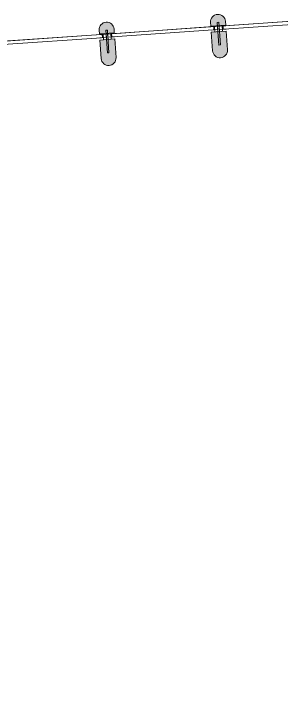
# Model space of a CAD drawing. Header units: millimetres. Extents: x 306 to 836129804, y -168137 to 818603917.
# Drawn here: x 833894834 to 833898423, y 818034470 to 818043782 of the extents above; entities that cross this region are included whole.
import ezdxf

# ---------------------------------------------------------------- set-up
doc = ezdxf.new("R2010")
doc.units = ezdxf.units.MM
doc.header["$LTSCALE"] = 3
for name, color, linetype, lineweight in [('A-214-M_CURT_WALL', 251, 'Continuous', 13), ('A-215-M_CURT_PANEL', 251, 'Continuous', 13), ('A-810-M_ROOMS', 251, 'Continuous', 13), ('Z-060-M_DETAIL', 253, 'Continuous', 5), ('Z-060-M_LINE_MEDIUM', 253, 'Continuous', 9)]:
    doc.layers.add(name, color=color, linetype=linetype, lineweight=lineweight)
doc.layers.add('UAJ-00XREF', color=7, linetype='Continuous')

# ---------------------------------------------------------------- blocks, each defined once
blk = doc.blocks.new('System Panel - ARC_Glazed-27605841-0300')
at = {"layer": 'A-215-M_CURT_PANEL', "lineweight": 9}
for p, q in [((-740.000000000005, 4.478376555038092e-13), (740.000000000005, 4.478376555038092e-13)), ((-740.000000000005, -43.99999999999955), (-740.000000000005, 4.483746707251158e-13)), ((740.000000000005, -43.99999999999955), (740.000000000005, 4.483746707251158e-13)), ((740.000000000005, -43.99999999999955), (-740.000000000005, -43.99999999999955))]:
    blk.add_line(p, q, dxfattribs=at)
blk = doc.blocks.new('System Panel - ARC_Glazed-39933034-0300')
at = {"layer": 'A-215-M_CURT_PANEL', "lineweight": 9}
for p, q in [((-603.1635248611998, 1.732587406877428e-11), (613.1635248611921, 1.732587406877428e-11)), ((-603.1635248611998, -43.99999999998267), (-603.1635248611998, 1.732587406877428e-11)), ((613.163524861192, -43.99999999998267), (613.163524861192, 1.732587406877428e-11)), ((613.163524861192, -43.99999999998267), (-603.1635248611999, -43.99999999998267))]:
    blk.add_line(p, q, dxfattribs=at)
blk = doc.blocks.new('Circular Mullion - ARC_CW_CERAMIC MULLION-30650210-0300')
at = {"layer": 'Z-060-M_LINE_MEDIUM', "lineweight": 18}
h = blk.add_hatch(color=256, dxfattribs=at)
h.paths.add_polyline_path([(6.930349627509713e-11, 160.0001288222728), (27.62534705140006, 155.8705539054722), (50.00000000007526, 146.6026692006838), (76.053818580374, 123.7474907206025), (86.60254037847494, 110.0001288223014), (96.5925826289706, 85.88203333250486), (100.0000000000812, 46.22018912939889), (100.0000000000812, 10.0001288222029), (-99.99999999994262, 10.0001288222029), (-99.99999999994262, 60.00012882226083), (-93.26508591872884, 93.91532101883732), (-86.60254037842297, 110.0001288221975), (-70.71067811858798, 130.7108069409181), (-49.99999999993666, 146.6026692007185), (-17.30802505658817, 157.7214840952532), (-9.999999999963075, 158.6836038463923)], flags=0)
h.paths.add_polyline_path([(-17.42937404491909, -73.49987121654476), (100.0000000000812, -73.49987121654476), (100.0000000000812, -323.4998116814927), (93.20229713902005, -357.566589401928), (86.6025403785096, -373.4998116814987), (70.71067811872659, -394.2104898001673), (44.63327725535096, -412.3253214062901), (20.66588698905725, -420.7790960445724), (6.930349627509713e-11, -423.4998116814873), (-25.88190451003611, -420.092394310446), (-50.00000000000596, -410.102352059933), (-75.64606173225421, -387.7785726501263), (-86.60254037837099, -373.4998116814987), (-96.592582628832, -349.381716191754), (-99.9999999999253, -323.4998116814927), (-99.99999999994262, -73.49987121654476), (-45.51229512630749, -73.49987121654476)], flags=0)
at = {"layer": 'Z-060-M_DETAIL', "lineweight": 18}
for p, q in [((-99.9999999999991, 60.00012882228518), (-99.999999999999, 10.00012882222638)), ((-99.999999999999, 10.00012882222638), (100.0000000000011, 10.00012882222702)), ((100.0000000000011, 10.00012882222702), (100.000000000001, 60.00012882228619)), ((100.0000000000007, -73.49987121653935), (-99.99999999999937, -73.49987121653999)), ((-99.99999999999937, -73.49987121653999), (-99.99999999999898, -323.4998116814805)), ((100.0000000000011, -323.4998116814814), (100.0000000000007, -73.49987121653935))]:
    blk.add_line(p, q, dxfattribs=at)
for centre, start, end in [((9.644285370313811e-13, 60.00012882228535), 4.389165460419653e-13, 180), ((1.049027531507818e-12, -323.499811681481), 180, 359.9999999999993)]:
    blk.add_arc(centre, 100.0000000000001, start, end, dxfattribs=at)
at = {"layer": 'Z-060-M_LINE_MEDIUM'}
for p, q in [((-62.9999999999993, 0.0001288222264391472), (-99.99999999999898, 0.0001288222263751799)), ((-62.99999999999923, -43.99999997875487), (-62.9999999999993, 0.0001288222264380412)), ((-51.70955868577837, 10.00012882222653), (-51.70955868577823, -73.49987121653984)), ((-9.99999999999969, 52.50012878340168), (-9.99999999999969, -252.4999025251603)), ((10.00000000000098, 52.5001287834017), (-9.99999999999969, 52.50012878340168)), ((10.00000000000098, -252.4999025251603), (10.00000000000098, 52.50012878340168)), ((51.70955868577257, 10.00012882222687), (51.70955868577271, -73.4998712165395)), ((62.9999999999993, 0.0001288222264391472), (100.0000000000011, 0.0001288222263751799)), ((62.99999999999923, -43.99999997875487), (62.9999999999993, 0.0001288222264380412)), ((-62.99999999999923, -43.99999997875487), (-99.9999999999989, -43.99999997875493)), ((62.99999999999923, -43.99999997875487), (100.0000000000012, -43.99999997875493)), ((-9.99999999999969, -252.4999025251603), (10.00000000000098, -252.4999025251603))]:
    blk.add_line(p, q, dxfattribs=at)
blk = doc.blocks.new('Circular Mullion - CERAMIC_MULLIONS-V91-0300')
at = {"layer": 'Z-060-M_DETAIL'}
h = blk.add_hatch(dxfattribs=at)
h.set_pattern_fill('FP_52', color=256, style=0, pattern_type=2)
h.set_pattern_definition([(310, (-100554.743, 117456.173), (-378.6626304622206, -1413.18778151399), [152.4, -1676.4]), (4.999999999999999, (-100554.743, 117456.173), (-543.0722569291949, 1456.274698972632), [121.92, -1341.12]), (259.549, (-100433.287, 117466.799), (-1597.992801986582, -889.3416091385084), [129.52, -1424.721]), (313.816, (-100554.743, 117049.773), (-425.6574655514017, -2152.883750045125), [228.6, -2514.6]), (263.364, (-100374.024, 117077.801), (-2302.918557885823, -1490.540877103034), [194.28, -2137.081]), (8.816, (-100554.743, 117049.773), (1210.451568225919, 2461.697406629908), [182.88, -2011.68]), (339, (-100351.543, 117151.373), (353.9412327330601, -1419.581169676606), [152.4, -1676.4]), (34, (-100351.543, 117151.373), (-1180.997682094214, 1010.399896081791), [121.92, -1341.12]), (288.549, (-100250.467, 117219.55), (-966.4746286886605, -1552.557981219096), [129.52, -1424.721]), (322.5, (-100554.743, 117456.173), (659.786354912552, 151.2081813368843), [67.056, -1257.808, 67.056, -2640.584]), (322.5, (-100554.743, 117456.173), (659.786354912552, 151.2081813368843), [-1391.92, -1294.384, 67.056, -1279.144]), (352.5, (-100554.743, 117456.173), (723.7721718464363, 635.7819773261056), [67.056, -709.168, 67.056, -1740.408]), (352.5, (-100554.743, 117456.173), (723.7721718464363, 635.7819773261056), [-843.28, -1227.328, 67.056, -446.024]), (32.5, (-101007.879, 117456.173), (499.9628506809697, 963.7278726196303), [67.056, -440.944, 67.056, -3621.024]), (32.5, (-101007.879, 117456.173), (499.9628506809697, 963.7278726196303), [-575.056, -1517.904, 67.056, -2036.064]), (42.5, (-101211.079, 117456.173), (-99.35691249334411, 1198.25389816382), [67.056, -593.344, 67.056, -2479.04]), (42.5, (-101211.079, 117456.173), (-99.35691249334411, 1198.25389816382), [-727.456, -985.52, 67.056, -1426.464])])
h.paths.add_polyline_path([(-9.999999999945748, 73.49987121640616), (10.00000000013633, 73.49987121640616), (10.00000000013633, -10.00012882235883), (-9.999999999945748, -10.00012882235883), (-9.999999999945748, 43.99999999990337)], flags=0)
at = {"layer": 'A-214-M_CURT_WALL', "lineweight": 9}
for p, q in [((-9.999999999999318, 73.49987121653969), (-9.999999999999453, -10.00012882222422)), ((9.999999999999453, -10.00012882222421), (9.999999999999318, 73.49987121653969))]:
    blk.add_line(p, q, dxfattribs=at)
blk = doc.blocks.new('Circular Mullion - CERAMIC_MULLIONS-V92-0300')
at = {"layer": 'Z-060-M_DETAIL'}
h = blk.add_hatch(dxfattribs=at)
h.set_pattern_fill('FP_53', color=256, style=0, pattern_type=2)
h.set_pattern_definition([(310, (-102054.743, 117456.173), (-378.6626304622206, -1413.18778151399), [152.4, -1676.4]), (4.999999999999999, (-102054.743, 117456.173), (-543.0722569291949, 1456.274698972632), [121.92, -1341.12]), (259.549, (-101933.287, 117466.799), (-1597.992801986582, -889.3416091385084), [129.52, -1424.721]), (313.816, (-102054.743, 117049.773), (-425.6574655514017, -2152.883750045125), [228.6, -2514.6]), (263.364, (-101874.024, 117077.801), (-2302.918557885823, -1490.540877103034), [194.28, -2137.081]), (8.816, (-102054.743, 117049.773), (1210.451568225919, 2461.697406629908), [182.88, -2011.68]), (339, (-101851.543, 117151.373), (353.9412327330601, -1419.581169676606), [152.4, -1676.4]), (34, (-101851.543, 117151.373), (-1180.997682094214, 1010.399896081791), [121.92, -1341.12]), (288.549, (-101750.467, 117219.55), (-966.4746286886605, -1552.557981219096), [129.52, -1424.721]), (322.5, (-102054.743, 117456.173), (659.786354912552, 151.2081813368843), [67.056, -1257.808, 67.056, -2640.584]), (322.5, (-102054.743, 117456.173), (659.786354912552, 151.2081813368843), [-1391.92, -1294.384, 67.056, -1279.144]), (352.5, (-102054.743, 117456.173), (723.7721718464363, 635.7819773261056), [67.056, -709.168, 67.056, -1740.408]), (352.5, (-102054.743, 117456.173), (723.7721718464363, 635.7819773261056), [-843.28, -1227.328, 67.056, -446.024]), (32.5, (-102507.879, 117456.173), (499.9628506809697, 963.7278726196303), [67.056, -440.944, 67.056, -3621.024]), (32.5, (-102507.879, 117456.173), (499.9628506809697, 963.7278726196303), [-575.056, -1517.904, 67.056, -2036.064]), (42.5, (-102711.079, 117456.173), (-99.35691249334411, 1198.25389816382), [67.056, -593.344, 67.056, -2479.04]), (42.5, (-102711.079, 117456.173), (-99.35691249334411, 1198.25389816382), [-727.456, -985.52, 67.056, -1426.464])])
h.paths.add_polyline_path([(10.00000000011901, 73.4998712163975), (10.00000000011901, -10.00012882236749), (-9.999999999945748, -10.00012882236749), (-9.999999999945748, 73.4998712163975)], flags=0)
at = {"layer": 'A-214-M_CURT_WALL', "lineweight": 9}
for p, q in [((-9.999999999999318, 73.49987121653969), (-9.999999999999453, -10.00012882222422)), ((9.999999999999453, -10.00012882222421), (9.999999999999318, 73.49987121653969))]:
    blk.add_line(p, q, dxfattribs=at)
blk = doc.blocks.new('3A35X-MAGP-P-MP-00')
at = {"layer": 'A-810-M_ROOMS', "flags": 128}
blk.add_lwpolyline([(834471971.2728903, 818017715.4280894), (834479702.3428963, 818018255.8891723), (834479220.2090378, 818025152.6126009), (834481938.5637442, 818025342.6464419), (834480970.5683872, 818039189.4156286), (834480955.7303735, 818039401.6672152), (834478915.8452415, 818039259.0636007), (834478764.9058251, 818039390.2782818), (834478463.971489, 818043695.01824), (834478251.8701016, 818043680.1907264), (834458469.0328244, 818042297.2186861)], dxfattribs=at)
at = {"layer": 'A-214-M_CURT_WALL', "lineweight": 18, "rotation": 3.998908525771384}
for p in [(834477332.3832014, 818043615.9115405), (834475836.035133, 818043511.305335)]:
    blk.add_blockref('Circular Mullion - ARC_CW_CERAMIC MULLION-30650210-0300', p, dxfattribs=at)
at = {"layer": 'A-215-M_CURT_PANEL', "rotation": 3.998908525771384}
for name, p in [('System Panel - ARC_Glazed-39933034-0300', (834477944.0539055, 818043658.6720136)), ('System Panel - ARC_Glazed-27605841-0300', (834476584.2091672, 818043563.6084378)), ('System Panel - ARC_Glazed-27605841-0300', (834475087.8610988, 818043459.0022323))]:
    blk.add_blockref(name, p, dxfattribs=at)
at = {"layer": 'Z-060-M_DETAIL', "lineweight": 9, "extrusion": (0, 0, -1), "rotation": 176.0010914742286}
for name, p in [('Circular Mullion - CERAMIC_MULLIONS-V92-0300', (-834477332.3832014, 818043615.9115405)), ('Circular Mullion - CERAMIC_MULLIONS-V91-0300', (-834475836.035133, 818043511.305335))]:
    blk.add_blockref(name, p, dxfattribs=at)

msp = doc.modelspace()

# ---------------------------------------------------------------- block references
at = {"layer": 'UAJ-00XREF', "ltscale": 0.5}
msp.add_blockref('3A35X-MAGP-P-MP-00', (-579752.5553781986, 0), dxfattribs=at)

doc.saveas('drawing.dxf')
